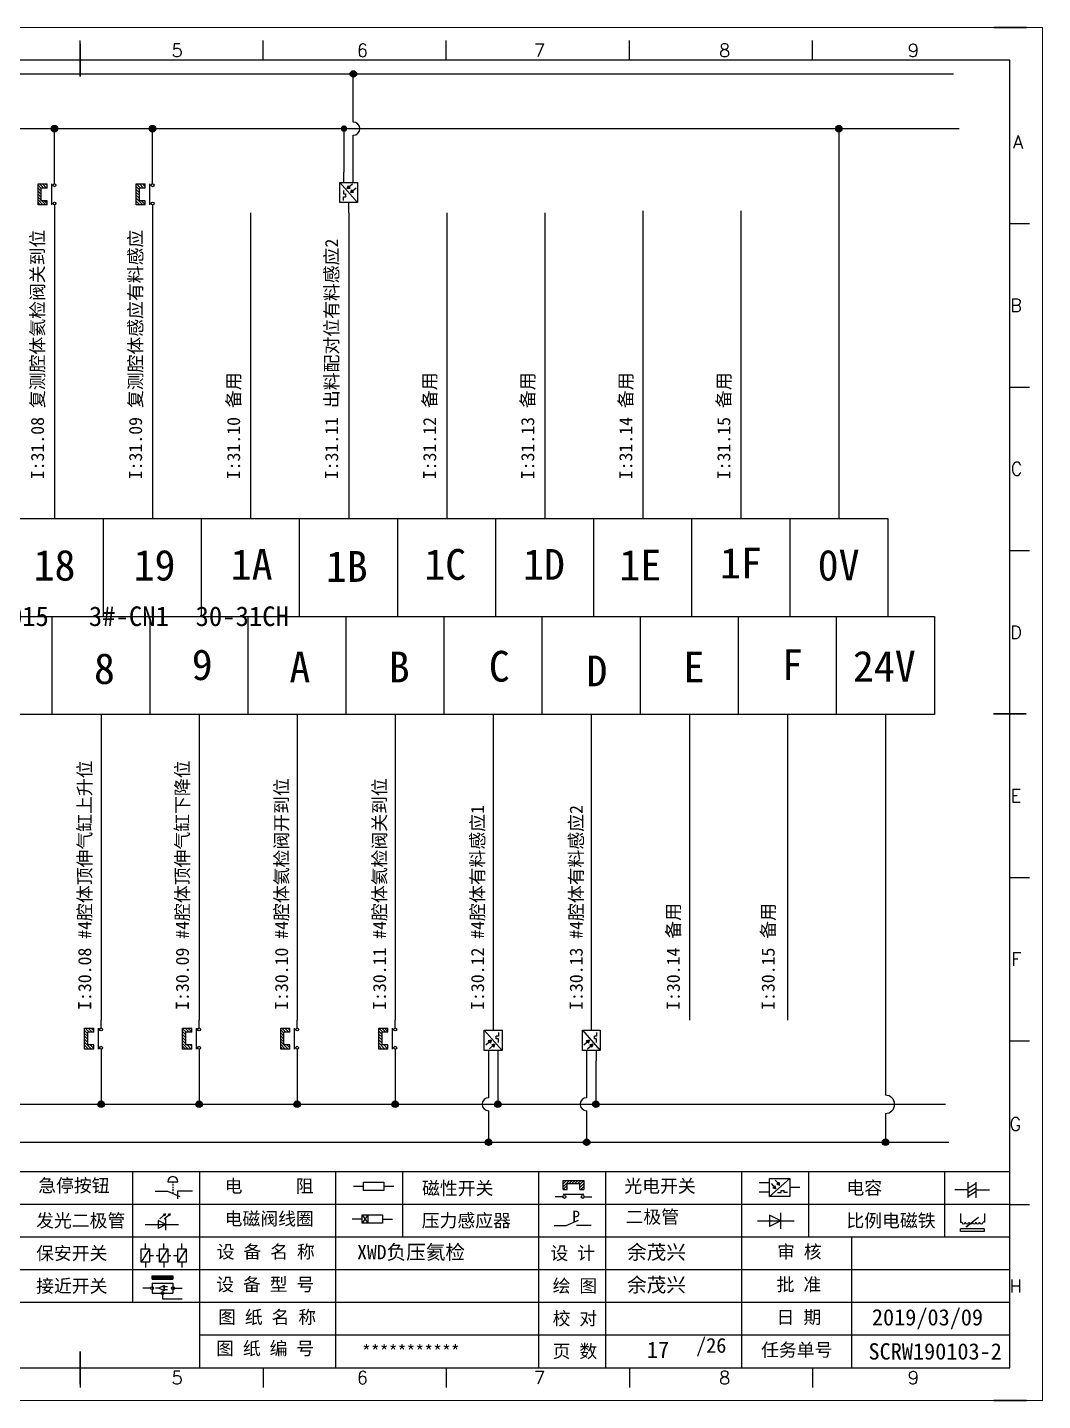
# Model space of a CAD drawing. Header units: millimetres. Extents: x -300 to 4617, y -106 to 3179.
# Drawn here: x 217.5 to 372.8, y 1288.7 to 1498.7 of the extents above; entities that cross this region are included whole.
import ezdxf
from ezdxf.enums import TextEntityAlignment as Align

# ---------------------------------------------------------------- set-up
doc = ezdxf.new("R2010")
doc.units = ezdxf.units.MM
doc.layers.add('AE_BOR', color=1, linetype='Continuous')
doc.styles.get("Standard").update_dxf_attribs({"font": ''})
doc.styles.add('WD', font='romans.shx', dxfattribs={"width": 0.8, "bigfont": 'gbcbig.shx'})
doc.styles.add('汉字', font='')
doc.styles.get('Standard').set_extended_font_data('SimSun')
doc.styles.get('汉字').set_extended_font_data('新宋体')

# ---------------------------------------------------------------- blocks, each defined once
blk = doc.blocks.new('磁性开关')
at = {"linetype": 'ByBlock'}
h = blk.add_hatch(dxfattribs=at)
h.set_pattern_fill('ANSI31', color=256, scale=0.1, style=0)
h.paths.add_polyline_path([(-1910.88, -776.69), (-1910.88, -775.29), (-1907.69, -775.29), (-1907.69, -776.69), (-1908.31, -776.69), (-1908.31, -775.79), (-1910.25, -775.79), (-1910.25, -776.69)])
for p, q in [((-1910.88, -776.69), (-1910.88, -775.29)), ((-1910.88, -775.29), (-1907.69, -775.29)), ((-1910.88, -776.69), (-1910.25, -776.69)), ((-1910.25, -776.69), (-1910.25, -775.79)), ((-1910.25, -775.79), (-1908.31, -775.79)), ((-1908.31, -776.69), (-1908.31, -775.79)), ((-1908.31, -776.69), (-1907.69, -776.69)), ((-1907.69, -775.29), (-1907.69, -776.69)), ((-1910.91, -777.81), (-1912.09, -777.81)), ((-1910.88, -777.39), (-1907.69, -777.39)), ((-1907.66, -777.81), (-1906.48, -777.81))]:
    blk.add_line(p, q, dxfattribs=at)
for centre in [(-1910.68, -777.81), (-1907.88, -777.81)]:
    blk.add_circle(centre, 0.225, dxfattribs=at)
blk = doc.blocks.new('光电开关')
at = {"linetype": 'ByBlock'}
h = blk.add_hatch(dxfattribs=at)
h.set_pattern_fill('ANSI31', color=256, scale=0.01, style=0)
h.set_pattern_definition([(45, (0.172267, 0), (-0.0224506403, 0.0224506403), [])])
h.paths.add_polyline_path([(-1882.44, -776.34), (-1882.5, -775.91), (-1882.68, -776.07)])
h.paths.add_polyline_path([(-1882.86, -776.23), (-1882.44, -776.34), (-1882.68, -776.07)])
h.paths.add_polyline_path([(-1883.05, -776.88), (-1883.11, -776.45), (-1883.29, -776.61)])
h.paths.add_polyline_path([(-1883.47, -776.77), (-1883.05, -776.88), (-1883.29, -776.61)])
for p, q in [((-1884.01, -775.96), (-1885.56, -775.96)), ((-1880.91, -775.3), (-1884.01, -778.05)), ((-1883.75, -776.09), (-1883.05, -776.88)), ((-1883.11, -776.45), (-1883.47, -776.77)), ((-1883.05, -776.88), (-1883.47, -776.77)), ((-1883.14, -775.55), (-1882.44, -776.34)), ((-1883.05, -776.88), (-1883.11, -776.45)), ((-1882.5, -775.91), (-1882.86, -776.23)), ((-1882.44, -776.34), (-1882.86, -776.23)), ((-1882.44, -776.34), (-1882.5, -775.91)), ((-1879.37, -776.67), (-1880.91, -776.67)), ((-1884.01, -777.39), (-1885.56, -777.39)), ((-1882.78, -777.47), (-1882.23, -777.47)), ((-1882.23, -777.47), (-1882.23, -777.14)), ((-1882.23, -777.14), (-1881.78, -777.14)), ((-1881.78, -777.47), (-1881.78, -777.14)), ((-1881.23, -777.47), (-1881.78, -777.47))]:
    blk.add_line(p, q, dxfattribs=at)
blk.add_lwpolyline([(-1884.01, -775.3), (-1880.91, -775.3), (-1880.91, -778.05), (-1884.01, -778.05)], close=True, dxfattribs=at)
blk = doc.blocks.new('电磁阀线圈')
at = {"linetype": 'ByBlock'}
for p, q in [((-1854.61, -796.54), (-1856.17, -796.54)), ((-1854.61, -795.92), (-1853.75, -797.16)), ((-1853.75, -795.92), (-1854.61, -797.16)), ((-1853.75, -795.92), (-1853.75, -797.16)), ((-1851.53, -796.54), (-1849.97, -796.54))]:
    blk.add_line(p, q, dxfattribs=at)
blk.add_lwpolyline([(-1854.61, -795.92), (-1851.53, -795.92), (-1851.53, -797.16), (-1854.61, -797.16)], close=True, dxfattribs=at)
blk = doc.blocks.new('压力感应器')
at = {"linetype": 'ByBlock'}
for p, q in [((-1815.59, -777.73), (-1813.71, -776.93)), ((-1817.44, -777.73), (-1815.59, -777.73)), ((-1811.78, -777.73), (-1814.05, -777.73))]:
    blk.add_line(p, q, dxfattribs=at)
at = {"linetype": 'ByBlock', "insert": (-1814.65, -775.48), "char_height": 1.68, "width": 1.2242, "attachment_point": 1}
blk.add_mtext('{\\fNSimSun|b0|i0|c134|p49;P}', dxfattribs=at)
blk = doc.blocks.new('二极管')
at = {"linetype": 'ByBlock'}
for p, q in [((-1787.52, -776.77), (-1781.92, -776.77)), ((-1783.97, -776.77), (-1785.69, -775.9)), ((-1785.69, -775.9), (-1785.69, -777.65)), ((-1783.97, -776.77), (-1785.69, -777.65)), ((-1783.97, -777.99), (-1783.97, -775.56))]:
    blk.add_line(p, q, dxfattribs=at)
blk = doc.blocks.new('电容')
at = {"linetype": 'ByBlock'}
for p, q in [((-1756.08, -782.99), (-1756.08, -780.56)), ((-1754.86, -780.79), (-1756.08, -781.55)), ((-1754.86, -782.99), (-1754.86, -780.56)), ((-1756.08, -781.77), (-1758.13, -781.77)), ((-1754.86, -781.44), (-1756.08, -782.2)), ((-1754.86, -781.99), (-1756.08, -782.75)), ((-1754.86, -781.77), (-1752.81, -781.77))]:
    blk.add_line(p, q, dxfattribs=at)
blk = doc.blocks.new('发光二极管')
at = {"linetype": 'ByBlock'}
for p, q in [((-1755.78, -785.92), (-1754.89, -785.14)), ((-1754.89, -785.14), (-1755.2, -785.22)), ((-1755.2, -785.22), (-1755.01, -785.43)), ((-1755.08, -785.92), (-1754.18, -785.14)), ((-1754.89, -785.14), (-1755.01, -785.43)), ((-1754.18, -785.14), (-1754.49, -785.22)), ((-1754.49, -785.22), (-1754.31, -785.43)), ((-1754.18, -785.14), (-1754.31, -785.43)), ((-1758.01, -786.77), (-1752.89, -786.77)), ((-1754.84, -786.77), (-1756.04, -786.16)), ((-1756.04, -786.16), (-1756.04, -787.39)), ((-1754.84, -786.77), (-1756.04, -787.39)), ((-1754.84, -787.63), (-1754.84, -785.92))]:
    blk.add_line(p, q, dxfattribs=at)
blk = doc.blocks.new('比例电磁阀')
at = {"linetype": 'ByBlock'}
for p, q in [((-1757.26, -775.38), (-1757.26, -776.71)), ((-1757.26, -776.71), (-1757.05, -776.71)), ((-1754.5, -775.98), (-1756.35, -777.44)), ((-1753.58, -776.71), (-1753.8, -776.71)), ((-1753.58, -775.38), (-1753.58, -776.71)), ((-1753.6, -777.73), (-1757.25, -777.73)), ((-1757.25, -778.13), (-1757.25, -777.73)), ((-1753.6, -778.13), (-1757.25, -778.13)), ((-1756.35, -777.44), (-1756.25, -777.25)), ((-1756.35, -777.44), (-1756.15, -777.38)), ((-1756.15, -777.38), (-1756.25, -777.25)), ((-1753.6, -777.73), (-1753.6, -778.13))]:
    blk.add_line(p, q, dxfattribs=at)
for centre in [(-1756.78, -776.71), (-1756.24, -776.71), (-1755.7, -776.71), (-1755.15, -776.71), (-1754.61, -776.71), (-1754.07, -776.71)]:
    blk.add_arc(centre, 0.271, 180, 0, dxfattribs=at)
blk = doc.blocks.new('保安开关')
at = {"linetype": 'ByBlock'}
for p, q in [((-1757.33, -790.79), (-1758.6, -792.81)), ((-1757.96, -790.79), (-1757.96, -789.97)), ((-1754.54, -790.79), (-1755.81, -792.81)), ((-1755.17, -790.79), (-1755.17, -789.97)), ((-1751.75, -790.79), (-1753.02, -792.81)), ((-1752.39, -790.79), (-1752.39, -789.97)), ((-1757.96, -792.81), (-1757.96, -793.62)), ((-1757.33, -791.8), (-1756.72, -791.8)), ((-1756.35, -791.8), (-1755.89, -791.8)), ((-1755.17, -792.81), (-1755.17, -793.62)), ((-1754.52, -791.8), (-1754.06, -791.8)), ((-1753.69, -791.8), (-1753.08, -791.8)), ((-1752.39, -792.81), (-1752.39, -793.62))]:
    blk.add_line(p, q, dxfattribs=at)
for points in [[(-1758.6, -790.79), (-1757.33, -790.79), (-1757.33, -792.81), (-1758.6, -792.81)], [(-1755.81, -790.79), (-1754.54, -790.79), (-1754.54, -792.81), (-1755.81, -792.81)], [(-1753.02, -790.79), (-1751.75, -790.79), (-1751.75, -792.81), (-1753.02, -792.81)]]:
    blk.add_lwpolyline(points, close=True, dxfattribs=at)
blk = doc.blocks.new('接近开关')
at = {"linetype": 'ByBlock'}
h = blk.add_hatch(dxfattribs=at)
h.set_pattern_fill('ANSI31', color=256, scale=0.01, style=0)
h.set_pattern_definition([(45, (-89.131516, -30.795668), (-0.0224506403, 0.0224506403), [])])
h.paths.add_polyline_path([(-1516.96, -1123.35), (-1516.96, -1122.85), (-1513.76, -1122.85), (-1513.76, -1123.35)])
for p, q in [((-1516.96, -1123.35), (-1516.96, -1122.85)), ((-1516.96, -1122.85), (-1513.76, -1122.85)), ((-1516.96, -1123.35), (-1513.76, -1123.35)), ((-1513.76, -1122.85), (-1513.76, -1123.35)), ((-1517.18, -1124.71), (-1518.36, -1124.71)), ((-1516.96, -1123.95), (-1513.76, -1123.95)), ((-1516.96, -1123.95), (-1516.96, -1125.47)), ((-1516.96, -1125.47), (-1513.76, -1125.47)), ((-1515.91, -1124.71), (-1516.45, -1124.71)), ((-1515.11, -1124.31), (-1515.91, -1124.71)), ((-1515.11, -1125.11), (-1515.91, -1124.71)), ((-1515.33, -1124.53), (-1515.17, -1124.53)), ((-1515.33, -1124.88), (-1515.17, -1124.88)), ((-1515.25, -1124.45), (-1515.25, -1124.61)), ((-1515.11, -1124.31), (-1515.11, -1125.11)), ((-1515.11, -1124.48), (-1514.58, -1124.48)), ((-1515.11, -1124.94), (-1514.58, -1124.94)), ((-1513.76, -1123.95), (-1513.76, -1125.47)), ((-1513.54, -1124.71), (-1512.36, -1124.71)), ((-1515.36, -1125.69), (-1515.36, -1126.36)), ((-1515.36, -1126.36), (-1512.36, -1126.36))]:
    blk.add_line(p, q, dxfattribs=at)
for centre in [(-1516.96, -1124.71), (-1515.36, -1125.47), (-1513.76, -1124.71)]:
    blk.add_circle(centre, 0.225, dxfattribs=at)
blk = doc.blocks.new('电阻')
at = {"linetype": 'ByBlock'}
for p, q in [((-3.09, 0), (-1.57, 0)), ((1.57, 0), (3.09, 0))]:
    blk.add_line(p, q, dxfattribs=at)
blk.add_lwpolyline([(-1.57, 0.63), (1.57, 0.63), (1.57, -0.63), (-1.57, -0.63)], close=True, dxfattribs=at)
blk = doc.blocks.new('急停按钮')
at = {"linetype": 'ByBlock'}
for p, q in [((-1.86, 0), (0, 0)), ((0, 0), (1.88, -0.81)), ((0.06, 1.45), (1.61, 1.45)), ((0.83, 1.45), (0.83, 1.24)), ((0.83, 1.07), (0.83, 0.85)), ((0.83, 0.68), (0.83, 0.47)), ((0.83, 0.29), (0.83, 0.08)), ((3.81, 0), (1.54, 0)), ((1.54, 0), (1.54, -1.15)), ((0.83, -0.09), (0.83, -0.24))]:
    blk.add_line(p, q, dxfattribs=at)
blk.add_arc((0.83, 1.45), 0.774, 0, 180)

msp = doc.modelspace()

# ---------------------------------------------------------------- hatches: boundary and pattern name
at = {"lineweight": -2}
h = msp.add_hatch(color=0, dxfattribs=at)
edge = h.paths.add_edge_path()
edge.add_arc((267.356, 1491.582), 0.5, 0, 360)
h = msp.add_hatch(color=0, dxfattribs=at)
edge = h.paths.add_edge_path()
edge.add_arc((221.643, 1483.219), 0.5, 0, 360)
h = msp.add_hatch(color=0, dxfattribs=at)
edge = h.paths.add_edge_path()
edge.add_arc((236.643, 1483.219), 0.5, 0, 360)
h = msp.add_hatch(color=0, dxfattribs=at)
edge = h.paths.add_edge_path()
edge.add_arc((265.93, 1483.219), 0.5, 0, 360)
h = msp.add_hatch(color=0, dxfattribs=at)
edge = h.paths.add_edge_path()
edge.add_arc((341.643, 1483.219), 0.5, 0, 360)
h = msp.add_hatch(color=0, dxfattribs=at)
edge = h.paths.add_edge_path()
edge.add_arc((228.768, 1334.007), 0.5, 0, 360)
h = msp.add_hatch(color=0, dxfattribs=at)
edge = h.paths.add_edge_path()
edge.add_arc((243.768, 1334.007), 0.5, 0, 360)
h = msp.add_hatch(color=0, dxfattribs=at)
edge = h.paths.add_edge_path()
edge.add_arc((258.768, 1334.007), 0.5, 0, 360)
h = msp.add_hatch(color=0, dxfattribs=at)
edge = h.paths.add_edge_path()
edge.add_arc((273.768, 1334.007), 0.5, 0, 360)
h = msp.add_hatch(color=0, dxfattribs=at)
edge = h.paths.add_edge_path()
edge.add_arc((289.48, 1334.007), 0.5, 0, 360)
h = msp.add_hatch(color=0, dxfattribs=at)
edge = h.paths.add_edge_path()
edge.add_arc((304.48, 1334.007), 0.5, 0, 360)
h = msp.add_hatch(color=0, dxfattribs=at)
edge = h.paths.add_edge_path()
edge.add_arc((288.055, 1328.19), 0.5, 0, 360)
h = msp.add_hatch(color=0, dxfattribs=at)
edge = h.paths.add_edge_path()
edge.add_arc((303.055, 1328.19), 0.5, 0, 360)
h = msp.add_hatch(color=0, dxfattribs=at)
edge = h.paths.add_edge_path()
edge.add_arc((348.768, 1328.19), 0.5, 0, 360)

# ---------------------------------------------------------------- linework, layer by layer
at = {"color": 7}
for p, q in [((367.805, 1493.697), (80.805, 1493.697)), ((367.805, 1293.697), (367.805, 1493.697)), ((85.835, 1293.697), (365.335, 1293.697)), ((206.602, 1293.697), (266.552, 1293.697)), ((266.552, 1293.697), (335.337, 1293.697))]:
    msp.add_line(p, q, dxfattribs=at)
at = {"color": 0, "lineweight": -2}
for p, q in [((92.43, 1491.582), (359.183, 1491.582)), ((267.356, 1484.219), (267.356, 1491.582)), ((93.314, 1483.219), (360.067, 1483.219)), ((221.643, 1475.975), (221.643, 1483.219)), ((236.643, 1475.975), (236.643, 1483.219)), ((265.93, 1476.553), (265.93, 1483.219)), ((341.643, 1483.219), (341.643, 1423.613)), ((267.356, 1476.553), (267.356, 1482.219)), ((221.643, 1470.363), (221.643, 1423.613)), ((236.643, 1470.363), (236.643, 1423.613)), ((251.643, 1470.363), (251.643, 1423.613)), ((266.643, 1470.363), (266.643, 1423.613)), ((281.643, 1470.363), (281.643, 1423.613)), ((296.643, 1470.363), (296.643, 1423.613)), ((311.643, 1470.646), (311.643, 1423.613)), ((326.643, 1470.646), (326.643, 1423.613)), ((334.143, 1423.613), (334.143, 1408.613)), ((94.143, 1408.613), (356.268, 1408.613)), ((221.268, 1393.613), (221.268, 1408.613)), ((236.268, 1393.613), (236.268, 1408.613)), ((251.268, 1393.613), (251.268, 1408.613)), ((266.268, 1393.613), (266.268, 1408.613)), ((281.268, 1393.613), (281.268, 1408.613)), ((296.268, 1393.613), (296.268, 1408.613)), ((311.268, 1393.613), (311.268, 1408.613)), ((326.268, 1393.613), (326.268, 1408.613)), ((341.268, 1408.613), (341.268, 1408.613)), ((341.268, 1393.613), (341.268, 1408.613)), ((228.768, 1393.613), (228.768, 1346.863)), ((243.768, 1393.613), (243.768, 1346.863)), ((258.768, 1393.613), (258.768, 1346.863)), ((273.768, 1393.613), (273.768, 1346.863)), ((288.768, 1393.613), (288.768, 1346.863)), ((303.768, 1393.613), (303.768, 1346.863)), ((318.768, 1393.613), (318.768, 1346.863)), ((333.768, 1393.613), (333.768, 1346.863)), ((348.768, 1393.613), (348.768, 1335.401)), ((228.768, 1341.251), (228.768, 1334.007)), ((243.768, 1341.251), (243.768, 1334.007)), ((258.768, 1341.251), (258.768, 1334.007)), ((273.768, 1341.251), (273.768, 1334.007)), ((288.055, 1340.672), (288.055, 1335.007)), ((289.48, 1340.672), (289.48, 1334.007)), ((303.055, 1340.672), (303.055, 1335.007)), ((304.48, 1340.672), (304.48, 1334.007)), ((91.946, 1334.007), (357.936, 1334.007)), ((288.055, 1333.007), (288.055, 1328.19)), ((303.055, 1333.007), (303.055, 1328.19)), ((348.768, 1332.613), (348.768, 1328.19)), ((91.709, 1328.19), (358.462, 1328.19))]:
    msp.add_line(p, q, dxfattribs=at)
at = {"color": 7, "linetype": 'ByBlock'}
for p, q in [((367.805, 1323.697), (80.805, 1323.697)), ((367.805, 1318.697), (80.805, 1318.697)), ((367.805, 1313.697), (80.805, 1313.697)), ((367.805, 1308.697), (80.805, 1308.697)), ((367.805, 1303.697), (80.805, 1303.697)), ((367.805, 1298.697), (243.828, 1298.697))]:
    msp.add_line(p, q, dxfattribs=at)
at = {"color": 7, "lineweight": -2}
for p, q in [((233.591, 1323.697), (233.591, 1303.697)), ((243.828, 1323.697), (243.828, 1293.781)), ((264.639, 1323.697), (264.639, 1313.697)), ((274.877, 1323.697), (274.877, 1313.697)), ((295.687, 1323.697), (295.687, 1313.697)), ((305.925, 1323.697), (305.925, 1313.697)), ((326.735, 1323.697), (326.735, 1313.697)), ((336.973, 1323.697), (336.973, 1313.697)), ((357.783, 1323.697), (357.783, 1313.697)), ((264.639, 1313.697), (264.639, 1293.781)), ((295.687, 1313.697), (295.687, 1293.697)), ((305.925, 1313.697), (305.925, 1293.697)), ((326.735, 1313.697), (326.735, 1293.697)), ((343.588, 1313.697), (343.588, 1293.697))]:
    msp.add_line(p, q, dxfattribs=at)
at = {"color": 7, "ltscale": 2}
for p, q in [((367.805, 1293.697), (367.805, 1315.143)), ((335.337, 1293.697), (365.335, 1293.697)), ((335.337, 1293.697), (367.805, 1293.697))]:
    msp.add_line(p, q, dxfattribs=at)
at = {"color": 0, "lineweight": -2}
for points in [[(214.143, 1423.613), (229.143, 1423.613)], [(229.143, 1423.613), (244.143, 1423.613)], [(229.143, 1408.613), (229.143, 1423.613)], [(244.143, 1423.613), (259.143, 1423.613)], [(244.143, 1408.613), (244.143, 1423.613)], [(259.143, 1423.613), (274.143, 1423.613)], [(259.143, 1408.613), (259.143, 1423.613)], [(274.143, 1423.613), (289.143, 1423.613)], [(274.143, 1408.613), (274.143, 1423.613)], [(289.143, 1423.613), (304.143, 1423.613)], [(289.143, 1408.613), (289.143, 1423.613)], [(304.143, 1423.613), (319.143, 1423.613)], [(304.143, 1408.613), (304.143, 1423.613)], [(319.143, 1423.613), (334.143, 1423.613)], [(319.143, 1408.613), (319.143, 1423.613)], [(334.143, 1423.613), (349.143, 1423.613), (349.143, 1408.613)], [(356.268, 1408.613), (356.268, 1393.613), (341.268, 1393.613)], [(221.268, 1393.613), (206.268, 1393.613)], [(236.268, 1393.613), (221.268, 1393.613)], [(251.268, 1393.613), (236.268, 1393.613)], [(266.268, 1393.613), (251.268, 1393.613)], [(281.268, 1393.613), (266.268, 1393.613)], [(296.268, 1393.613), (281.268, 1393.613)], [(311.268, 1393.613), (296.268, 1393.613)], [(326.268, 1393.613), (311.268, 1393.613)], [(341.268, 1393.613), (326.268, 1393.613)]]:
    msp.add_lwpolyline(points, dxfattribs=at)
for centre in [(267.356, 1491.582), (221.643, 1483.219), (236.643, 1483.219), (341.643, 1483.219), (228.768, 1334.007), (243.768, 1334.007), (258.768, 1334.007), (273.768, 1334.007), (289.48, 1334.007), (304.48, 1334.007), (288.055, 1328.19), (303.055, 1328.19), (348.768, 1328.19)]:
    msp.add_circle(centre, 0.5, dxfattribs=at)
for centre, start, end in [((267.356, 1483.219), 270, 90), ((288.055, 1334.007), 90, 270), ((303.055, 1334.007), 90, 270)]:
    msp.add_arc(centre, 1, start, end, dxfattribs=at)
at = {"color": 0, "ltscale": 2}
msp.add_arc((348.768, 1334.007), 1.394, 270, 90, dxfattribs=at)
at = {"layer": 'AE_BOR', "color": 7, "lineweight": 15}
for p, q in [((75.802, 1498.697), (372.802, 1498.697)), ((372.802, 1498.697), (372.802, 1288.697)), ((372.802, 1288.697), (75.802, 1288.697))]:
    msp.add_line(p, q, dxfattribs=at)
at = {"layer": 'AE_BOR', "color": 7, "lineweight": 30}
for p, q in [((370.335, 1498.697), (365.335, 1498.697)), ((225.585, 1491.197), (225.585, 1496.197)), ((365.305, 1393.697), (370.305, 1393.697)), ((225.585, 1296.197), (225.585, 1291.197)), ((225.585, 1293.697), (225.585, 1291.197)), ((370.335, 1288.697), (365.335, 1288.697))]:
    msp.add_line(p, q, dxfattribs=at)
at = {"layer": 'AE_BOR', "color": 7}
for p, q in [((225.585, 1493.697), (225.585, 1496.697)), ((253.585, 1493.697), (253.585, 1496.697)), ((281.585, 1493.697), (281.585, 1496.697)), ((309.585, 1493.697), (309.585, 1496.697)), ((337.585, 1493.697), (337.585, 1496.697)), ((367.805, 1468.697), (370.805, 1468.697)), ((367.805, 1443.697), (370.805, 1443.697)), ((367.805, 1418.697), (370.805, 1418.697)), ((367.805, 1368.697), (370.805, 1368.697)), ((367.805, 1343.697), (370.805, 1343.697)), ((367.805, 1318.697), (370.805, 1318.697)), ((225.585, 1293.697), (225.585, 1290.697)), ((253.585, 1293.697), (253.585, 1290.697)), ((281.585, 1293.697), (281.585, 1290.697)), ((309.585, 1293.697), (309.585, 1290.697)), ((337.585, 1293.697), (337.585, 1290.697))]:
    msp.add_line(p, q, dxfattribs=at)

# ---------------------------------------------------------------- block references
at = {"linetype": 'ByBlock'}
for name, p, rotation in [('光电开关', (1043.316, -409.002), 270), ('磁性开关', (-556.171, 3382.451), 90), ('磁性开关', (-541.171, 3382.451), 90), ('磁性开关', (-549.046, 3253.339), 90), ('磁性开关', (-534.046, 3253.339), 90), ('磁性开关', (-519.046, 3253.339), 90), ('磁性开关', (-504.046, 3253.339), 90), ('光电开关', (-487.906, 3226.228), 90), ('光电开关', (-472.906, 3226.228), 90)]:
    msp.add_blockref(name, p, dxfattribs=dict(at, rotation=rotation))
at = {"color": 7}
for name, p in [('急停按钮', (238.917, 1320.712)), ('电阻', (270.458, 1321.473))]:
    msp.add_blockref(name, p, dxfattribs=at)
at = {"color": 7, "linetype": 'ByBlock'}
for name, p in [('磁性开关', (2210.331, 2097.656)), ('光电开关', (2215.026, 2097.965)), ('电容', (2117.493, 2102.678)), ('发光二极管', (1993.517, 2102.389)), ('电磁阀线圈', (2123.327, 2112.994)), ('压力感应器', (2115.525, 2093.212)), ('二极管', (2116.714, 2092.97)), ('比例电磁阀', (2117.493, 2092.678)), ('保安开关', (1993.517, 2102.678)), ('接近开关', (1753.518, 2430.594))]:
    msp.add_blockref(name, p, dxfattribs=at)

# ---------------------------------------------------------------- texts
msp.add_text('17', height=2.5).set_placement((312.269, 1295.208))
at = {"color": 0, "lineweight": -2, "char_height": 2, "width": 71.79445, "attachment_point": 1, "rotation": 90}
for s, insert in [('{\\C256;I:31.08 复测腔体氦检阀关到位}', (218.029, 1429.598)), ('{\\C256;I:31.09 复测腔体感应有料感应}', (233.029, 1429.598)), ('{\\C256;I:31.11 出料配对位有料感应2}', (263.029, 1429.598)), ('{\\C256;I:31.10 备用}', (248.029, 1429.598)), ('{\\C256;I:31.12 备用}', (278.029, 1429.598)), ('{\\C256;I:31.13 备用}', (293.029, 1429.598)), ('{\\C256;I:31.14 备用}', (308.029, 1429.598)), ('{\\C256;I:31.15 备用}', (323.029, 1429.598)), ('{\\C256;I:30.08 #4腔体顶伸气缸上升位}', (225.252, 1348.439)), ('{\\C256;I:30.09 #4腔体顶伸气缸下降位}', (240.194, 1348.439)), ('{\\C256;I:30.10 #4腔体氦检阀开到位}', (255.366, 1348.439)), ('{\\C256;I:30.11 #4腔体氦检阀关到位}', (270.362, 1348.439)), ('{\\C256;I:30.12 #4腔体有料感应1}', (285.358, 1348.439)), ('{\\C256;I:30.13 #4腔体有料感应2}', (300.448, 1348.439)), ('{\\C256;I:30.14 备用}', (315.306, 1348.439)), ('{\\C256;I:30.15 备用}', (329.817, 1348.439))]:
    msp.add_mtext(s, dxfattribs=dict(at, insert=insert))
at = {"color": 0, "lineweight": -2, "attachment_point": 1}
for s, insert, char_height, width in [('18', (218.443, 1418.813), 4.7064, 7.20347), ('19', (233.746, 1418.82), 4.7064, 7.20347), ('1A', (248.603, 1418.923), 4.7064, 7.20347), ('1B', (263.151, 1418.614), 4.7064, 7.20347), ('1C', (278.215, 1418.923), 4.7064, 7.20347), ('1D', (293.314, 1418.925), 4.7064, 7.20347), ('1E', (308.068, 1418.821), 4.7064, 7.20347), ('1F', (323.442, 1419.131), 4.7064, 7.20347), ('0V', (338.403, 1418.821), 4.7064, 7.20347), ('ID261-DO15   3#-CN1  30-31CH               ', (200.362, 1410.149), 3, 61.03402), ('8', (227.675, 1402.996), 4.706, 7.20347), ('9', (242.634, 1403.593), 4.706, 7.20347), ('A', (257.576, 1403.234), 4.706, 7.20347), ('B', (272.782, 1403.239), 4.706, 7.20347), ('C', (288.083, 1403.358), 4.706, 7.20347), ('E', (317.876, 1403.241), 4.706, 7.20347), ('F', (332.938, 1403.599), 4.706, 7.20347), ('24V', (343.793, 1403.361), 4.7064, 7.20347), ('D', (303.025, 1402.642), 4.706, 7.20347)]:
    msp.add_mtext(s, dxfattribs=dict(at, insert=insert, char_height=char_height, width=width))
at = {"color": 7, "char_height": 2, "attachment_point": 1, "style": '汉字'}
for s, insert in [('{\\fKaiTi_GB2312|b0|i0|c134|p49;急停按钮}', (219.156, 1322.576)), ('{\\fKaiTi_GB2312|b0|i0|c134|p49;电      阻}', (247.663, 1322.504)), ('{\\fKaiTi_GB2312|b0|i0|c134|p49;磁性开关}', (277.874, 1322.168)), ('{\\fKaiTi_GB2312|b0|i0|c134|p49;光电开关}', (308.824, 1322.505)), ('{\\fKaiTi_GB2312|b0|i0|c134|p49;电容}', (342.8, 1322.218)), ('{\\fKaiTi_GB2312|b0|i0|c134|p49;发光二极管}', (218.823, 1317.218)), ('{\\fKaiTi_GB2312|b0|i0|c134|p49;电磁阀线圈}', (247.663, 1317.504)), ('{\\fKaiTi_GB2312|b0|i0|c134|p49;压力感应器}', (277.821, 1317.227)), ('{\\fKaiTi_GB2312|b0|i0|c134|p49;二极管}', (309.006, 1317.789)), ('{\\fKaiTi_GB2312|b0|i0|c134|p49;比例电磁铁}', (342.8, 1317.218)), ('{\\fKaiTi_GB2312|b0|i0|c134|p49;保安开关}', (218.823, 1312.218)), ('{\\fKaiTi_GB2312|b0|i0|c134|p0;设 备 名 称}', (246.456, 1312.452)), ('{\\fKaiTi_GB2312|b0|i0|c134|p0;设 计}', (297.523, 1312.236)), ('{\\fKaiTi_GB2312|b0|i0|c134|p0;审 核}', (332.19, 1312.446)), ('{\\fKaiTi_GB2312|b0|i0|c134|p49;接近开关}', (218.823, 1307.218)), ('{\\fKaiTi_GB2312|b0|i0|c134|p0;设 备 型 号}', (246.381, 1307.452)), ('{\\fKaiTi_GB2312|b0|i0|c134|p0;绘 图}', (297.851, 1307.236)), ('{\\fKaiTi_GB2312|b0|i0|c134|p0;批 准}', (332.12, 1307.446)), ('{\\fKaiTi_GB2312|b0|i0|c134|p0;图 纸 名 称}', (246.665, 1302.452)), ('{\\fKaiTi_GB2312|b0|i0|c134|p0;校 对}', (297.851, 1302.236)), ('{\\fKaiTi_GB2312|b0|i0|c134|p0;日 期}', (332.12, 1302.446)), ('{\\fKaiTi_GB2312|b0|i0|c134|p0;图 纸 编 号}', (246.367, 1297.669)), ('{\\fKaiTi_GB2312|b0|i0|c134|p0;页 数}', (297.851, 1297.236)), ('{\\fKaiTi_GB2312|b0|i0|c134|p0;任务单号}', (329.744, 1297.446))]:
    msp.add_mtext(s, dxfattribs=dict(at, insert=insert))
at = {"color": 7, "char_height": 2.2, "attachment_point": 1}
for s, insert, width in [('{\\fKaiTi_GB2312|b0|i0|c134|p49;XWD负压氦检}', (267.948, 1312.495), 26.57668), ('余茂兴', (309.235, 1312.495), 15.31746), ('余茂兴', (309.235, 1307.495), 15.31746)]:
    msp.add_mtext(s, dxfattribs=dict(at, insert=insert, width=width))
at = {"char_height": 2.5, "attachment_point": 1}
for s, width, insert in [('2019/03/09', 15.27785, (346.694, 1302.679)), ('SCRW190103-2', 17.94616, (346.171, 1297.461))]:
    msp.add_mtext_dynamic_manual_height_columns(s, width=width, gutter_width=12.5, heights=[0], dxfattribs=dict(at, insert=insert))
at = {"color": 7, "linetype": 'ByBlock', "lineweight": -2, "insert": (318.438, 1296.857), "char_height": 4.26888, "width": 20.81025, "attachment_point": 5}
msp.add_mtext('  {\\H0.53119x; /26}', dxfattribs=at)
at = {"color": 7, "lineweight": -2, "insert": (276.163, 1296.197), "char_height": 2, "width": 31.04816, "attachment_point": 5}
msp.add_mtext('{\\C256;***********}', dxfattribs=at)
at = {"layer": 'AE_BOR', "color": 7, "style": 'WD'}
for s, p in [('5', (240.396, 1494.197)), ('6', (268.741, 1494.197)), ('7', (295.839, 1494.197)), ('8', (324.169, 1494.197)), ('9', (353.033, 1494.197)), ('5', (240.396, 1291.197)), ('6', (268.741, 1291.197)), ('7', (295.839, 1291.197)), ('8', (324.169, 1291.197)), ('9', (353.033, 1291.197))]:
    msp.add_text(s, height=2, dxfattribs=at).set_placement(p, align=Align.CENTER)
for s, p in [('A', (369.829, 1481.197)), ('B', (369.638, 1456.197)), ('C', (369.734, 1431.197)), ('D', (369.638, 1406.197)), ('E', (369.543, 1381.197)), ('F', (369.543, 1356.197)), ('F', (369.543, 1356.197)), ('G', (369.543, 1330.978)), ('H', (369.638, 1306.197))]:
    msp.add_text(s, height=2, dxfattribs=at).set_placement(p, align=Align.MIDDLE_RIGHT)

doc.saveas('drawing.dxf')
